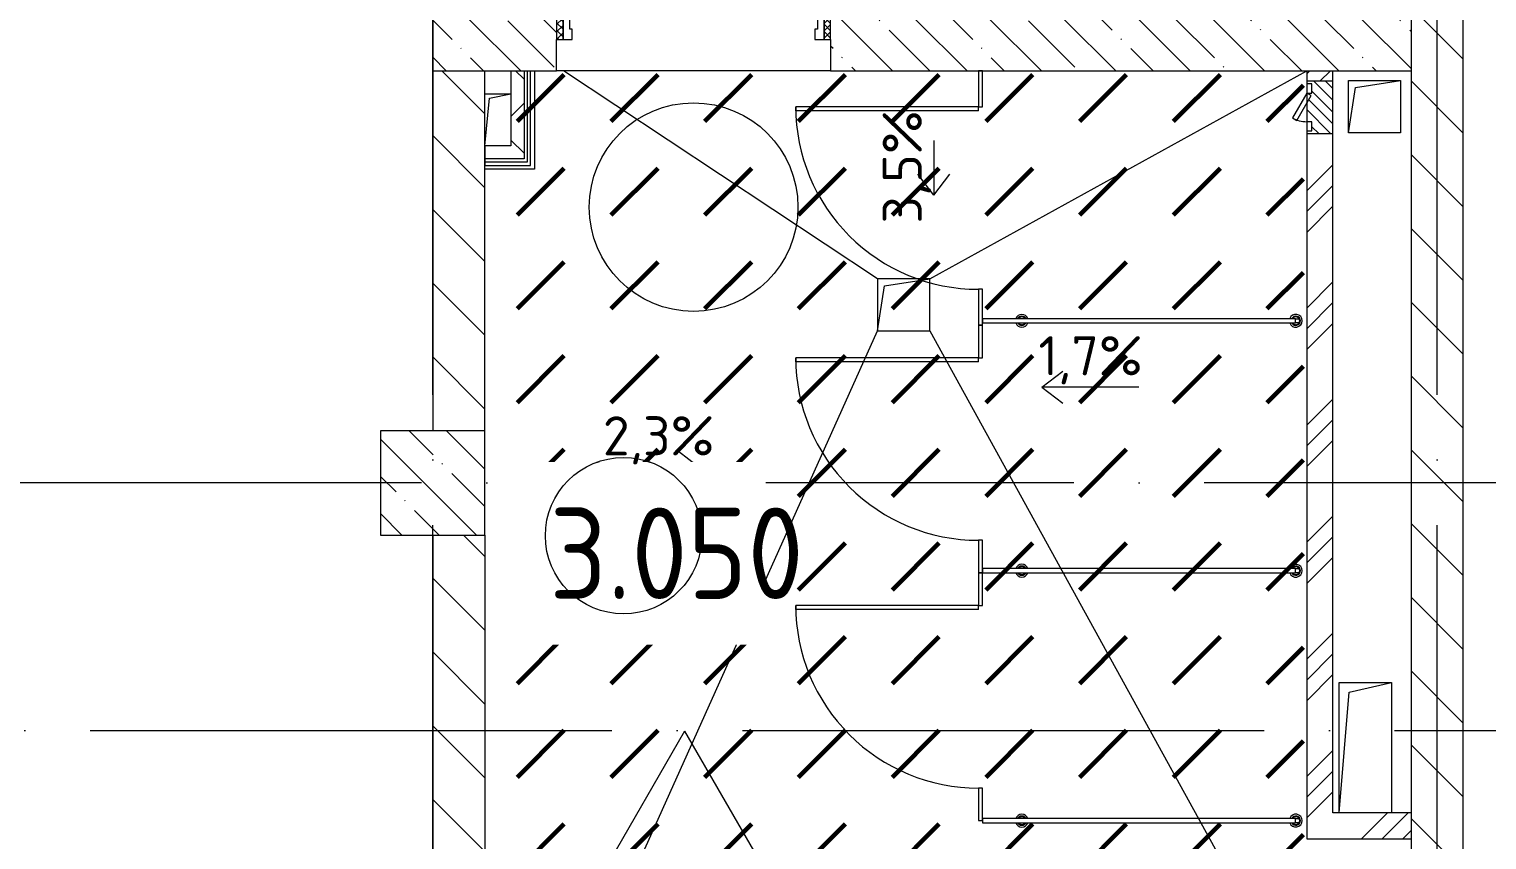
# Model space of a CAD drawing. Header units: millimetres. Extents: x -68946 to 288321, y -402657 to 324925.
# Drawn here: x 163006 to 168593, y -219000 to -215891 of the extents above; entities that cross this region are included whole.
import ezdxf

# ---------------------------------------------------------------- set-up
doc = ezdxf.new("R2010")
doc.units = ezdxf.units.MM
doc.linetypes.add('ADSK_Линия сетки', pattern=[2500, 2000, -250, 0, -250])
for name, color, linetype, lineweight in [('4.3.1) Обесп. пов.-ти ЧНП-8', 152, 'Continuous', 60), ('A-AREA-____-IDEN', 250, 'Continuous', 9), ('A-DETL-____-OTLN', 250, 'Continuous', 5), ('A-DETL-GENF-OTLN', 250, 'Continuous', 5), ('A-DOOR-____-IDEN', 31, 'Continuous', 9), ('A-DOOR-____-MCUT', 250, 'Continuous', 5), ('A-DOOR-____-OTLN', 250, 'Continuous', 5), ('A-DOOR-FRAM-MCUT', 31, 'Continuous', 5), ('A-DOOR-FRAM-OTLN', 31, 'Continuous', 5), ('A-FLOR-____-IDEN', 11, 'Continuous', 9), ('A-FLOR-____-OTLN', 192, 'Continuous', 9), ('A-GENM-____-MCUT', 250, 'Continuous', 25), ('A-GENM-____-OTLN', 250, 'Continuous', 9), ('A-GLAZ-____-OTLN', 250, 'Continuous', 5), ('A-WALL-____-MCUT', 250, 'Continuous', 13), ('A-WALL-____-PATT', 250, 'Continuous', 13), ('A-WALL-FNSH-MCUT', 250, 'Continuous', 13), ('G-____-____-DIMS', 250, 'Continuous', 9), ('I-WALL-____-OTLN', 250, 'Continuous', 9), ('S-COLS-____-MCUT', 250, 'Continuous', 25), ('S-COLS-____-OTLN', 250, 'Continuous', 9), ('S-GRID-____-OTLN', 250, 'Continuous', 9)]:
    doc.layers.add(name, color=color, linetype=linetype, lineweight=lineweight)
doc.styles.add('ISOCPEUR_1', font='isocpeur.ttf', dxfattribs={"width": 0.9, "height": 250})
doc.styles.add('ISOCPEUR_3', font='isocpeur.ttf', dxfattribs={"height": 250})
pattern_1 = [(45, (28052.9, -258555.93), (-224.5064, 224.5064), []), (45, (28132.28, -258555.93), (0, 449.0128), []), (45, (27973.53, -258555.93), (0, 449.0128), [])]
pattern_2 = [(135, (28052.9, -258555.93), (-141.42136, -141.42136), [])]

# ---------------------------------------------------------------- blocks, each defined once
blk = doc.blocks.new('131_Сантехническая перегородка - СП-1 3 1200-43197776-АР1_Маркировочный план 3 этажа секция 2_3')
at = {"layer": 'A-GENM-____-MCUT', "lineweight": 5}
for p, q in [((1200, 8), (0, 8)), ((0, 8), (0, -8)), ((1200, -8), (1200, 8)), ((0, -8), (1200, -8))]:
    blk.add_line(p, q, dxfattribs=at)
at = {"layer": 'A-GENM-____-OTLN', "lineweight": 5}
for p, q in [((1206, 8), (1207.7, 8)), ((1209.5, 8), (1213.3, 8)), ((1213.3, -8), (1209.5, -8))]:
    blk.add_line(p, q, dxfattribs=at)
at = {"layer": 'A-GENM-____-OTLN', "lineweight": 5, "flags": 128}
for points in [[(163.3, 8), (162.9, 8.5), (162.6, 9), (162.2, 9.5), (161.8, 9.9), (161.4, 10.4), (161, 10.8), (160.5, 11.2), (160.1, 11.6), (159.6, 12), (159.1, 12.3), (158.6, 12.7), (158.1, 13), (157.6, 13.3), (157.1, 13.6), (156.5, 13.8), (156, 14), (155.4, 14.3), (154.8, 14.4), (154.2, 14.6), (153.6, 14.7), (153.1, 14.9), (152.5, 14.9), (151.9, 15), (151.3, 15.1), (150.7, 15.1), (150.1, 15.1), (149.4, 15), (148.8, 15), (148.2, 14.9), (147.7, 14.8), (147.1, 14.7), (146.5, 14.5), (145.9, 14.4), (145.3, 14.2), (144.8, 13.9), (144.2, 13.7), (143.7, 13.4), (143.1, 13.2), (142.6, 12.9), (142.1, 12.5), (141.6, 12.2), (141.1, 11.8), (140.7, 11.4), (140.2, 11), (139.8, 10.6), (139.4, 10.2), (139, 9.7), (138.6, 9.3), (138.2, 8.8), (137.9, 8.3), (137.7, 8)], [(1213.3, 8), (1212.9, 8.5), (1212.6, 9), (1212.2, 9.5), (1211.8, 9.9), (1211.4, 10.4), (1211, 10.8), (1210.5, 11.2), (1210.1, 11.6), (1209.6, 12), (1209.1, 12.3), (1208.6, 12.7), (1208.1, 13), (1207.6, 13.3), (1207.1, 13.6), (1206.5, 13.8), (1206, 14), (1205.4, 14.3), (1204.8, 14.4), (1204.2, 14.6), (1203.6, 14.7), (1203.1, 14.9), (1202.5, 14.9), (1201.9, 15), (1201.3, 15.1), (1200.7, 15.1), (1200.1, 15.1), (1199.4, 15), (1198.8, 15), (1198.2, 14.9), (1197.7, 14.8), (1197.1, 14.7), (1196.5, 14.5), (1195.9, 14.4), (1195.3, 14.2), (1194.8, 13.9), (1194.2, 13.7), (1193.7, 13.4), (1193.1, 13.2), (1192.6, 12.9), (1192.1, 12.5), (1191.6, 12.2), (1191.1, 11.8), (1190.7, 11.4), (1190.2, 11), (1189.8, 10.6), (1189.4, 10.2), (1189, 9.7), (1188.6, 9.3), (1188.2, 8.8), (1187.9, 8.3), (1187.7, 8)], [(137.7, -8), (138, -8.5), (138.4, -9), (138.8, -9.5), (139.1, -9.9), (139.6, -10.4), (140, -10.8), (140.4, -11.2), (140.9, -11.6), (141.3, -12), (141.8, -12.3), (142.3, -12.7), (142.8, -13), (143.4, -13.3), (143.9, -13.6), (144.5, -13.8), (145, -14), (145.6, -14.3), (146.2, -14.4), (146.7, -14.6), (147.3, -14.7), (147.9, -14.9), (148.5, -14.9), (149.1, -15), (149.7, -15.1), (150.3, -15.1), (150.9, -15.1), (151.5, -15), (152.1, -15), (152.7, -14.9), (153.3, -14.8), (153.9, -14.7), (154.5, -14.5), (155.1, -14.4), (155.6, -14.2), (156.2, -13.9), (156.7, -13.7), (157.3, -13.4), (157.8, -13.2), (158.3, -12.9), (158.9, -12.5), (159.3, -12.2), (159.8, -11.8), (160.3, -11.4), (160.7, -11), (161.2, -10.6), (161.6, -10.2), (162, -9.7), (162.4, -9.3), (162.7, -8.8), (163.1, -8.3), (163.3, -8)], [(1187.7, -8), (1188, -8.5), (1188.4, -9), (1188.8, -9.5), (1189.1, -9.9), (1189.6, -10.4), (1190, -10.8), (1190.4, -11.2), (1190.9, -11.6), (1191.3, -12), (1191.8, -12.3), (1192.3, -12.7), (1192.8, -13), (1193.4, -13.3), (1193.9, -13.6), (1194.5, -13.8), (1195, -14), (1195.6, -14.3), (1196.2, -14.4), (1196.7, -14.6), (1197.3, -14.7), (1197.9, -14.9), (1198.5, -14.9), (1199.1, -15), (1199.7, -15.1), (1200.3, -15.1), (1200.9, -15.1), (1201.5, -15), (1202.1, -15), (1202.7, -14.9), (1203.3, -14.8), (1203.9, -14.7), (1204.5, -14.5), (1205.1, -14.4), (1205.6, -14.2), (1206.2, -13.9), (1206.7, -13.7), (1207.3, -13.4), (1207.8, -13.2), (1208.3, -12.9), (1208.9, -12.5), (1209.3, -12.2), (1209.8, -11.8), (1210.3, -11.4), (1210.7, -11), (1211.2, -10.6), (1211.6, -10.2), (1212, -9.7), (1212.4, -9.3), (1212.7, -8.8), (1213.1, -8.3), (1213.3, -8)]]:
    blk.add_lwpolyline(points, dxfattribs=at)
at = {"layer": 'A-GENM-____-OTLN', "lineweight": 5}
for centre, radius, start, end in [((150.5, 0), 24.6, 19.9113, 160.0887), ((150.5, 0), 17.6, 28.9731, 151.0269), ((150.5, 0), 15.1, 78.8699, 146.2189), ((150.5, 0), 15.1, 33.7811, 53.124), ((1200.5, 0), 24.6, 360, 160.0887), ((1200.5, 0), 17.6, 360, 151.0269), ((1200.5, 0), 15.1, 78.8699, 146.2189), ((1200.5, 0), 15.1, 33.0308, 53.124), ((1200.5, 0), 15.1, 0, 32.0608), ((1200.5, 0), 15.1, 327.9392, 0), ((1200.5, 0), 15.1, 360, 6.8842), ((150.5, 0), 24.6, 199.9113, 340.0887), ((150.5, 0), 17.6, 208.9731, 331.0269), ((150.5, 0), 15.1, 213.7811, 233.124), ((150.5, 0), 15.1, 258.8699, 326.2189), ((1200.5, 0), 24.6, 199.9113, 360), ((1200.5, 0), 17.6, 208.9731, 360), ((1200.5, 0), 15.1, 213.7811, 233.124), ((1200.5, 0), 15.1, 258.8699, 327.3196)]:
    blk.add_arc(centre, radius, start, end, dxfattribs=at)
for points, knots in [([(1200, 8), (1200.2, 8), (1200.7, 8), (1201.3, 8), (1201.9, 8), (1202.3, 8), (1202.8, 8), (1203.4, 8), (1204.1, 8), (1204.9, 8), (1205.4, 8), (1205.7, 8), (1206, 8), (1206.2, 8), (1206.5, 8), (1207, 8), (1207.8, 8), (1208.5, 8), (1209, 8), (1209.3, 8), (1209.5, 8), (1209.8, 8), (1210.4, 8), (1211, 8), (1211.5, 8), (1211.9, 8), (1212.2, 8), (1212.4, 8), (1212.7, 8), (1213.1, 8), (1213.2, 8), (1213.3, 8)], [-0.5207977, -0.5207977, -0.5207977, -0.5207977, -0.5, -0.4722222, -0.4583333, -0.4444444, -0.4305556, -0.4166667, -0.3888889, -0.3611111, -0.3472222, -0.3402778, -0.3333333, -0.3263889, -0.3194444, -0.3055556, -0.2777778, -0.25, -0.2361111, -0.2291667, -0.2222222, -0.2083333, -0.1944444, -0.1666667, -0.1388889, -0.125, -0.1111111, -0.0972222, -0.0833333, -0.0555556, 0, 0, 0, 0]), ([(1213.3, -8), (1213.2, -8), (1213.1, -8), (1212.7, -8), (1212.4, -8), (1212.1, -8), (1211.7, -8), (1211, -8), (1210.4, -8), (1209.9, -8), (1209.5, -8), (1209, -8), (1208.5, -8), (1207.7, -8), (1206.9, -8), (1206.4, -8), (1206, -8), (1205.8, -8), (1205.6, -8), (1205.3, -8), (1204.7, -8), (1203.9, -8), (1203.1, -8), (1202.5, -8), (1202, -8), (1201.6, -8), (1201, -8), (1200.5, -8), (1200.1, -8), (1200, -8)], [-1, -1, -1, -1, -0.9444444, -0.9166667, -0.9027778, -0.8888889, -0.8611111, -0.8333333, -0.8055556, -0.7916667, -0.7777778, -0.7638889, -0.75, -0.7222222, -0.6944444, -0.6805556, -0.6736111, -0.6666667, -0.6597222, -0.6527778, -0.6388889, -0.6111111, -0.5833333, -0.5694444, -0.5555556, -0.5416667, -0.5277778, -0.5, -0.4890947, -0.4890947, -0.4890947, -0.4890947])]:
    blk.add_open_spline(points, degree=3, knots=knots, dxfattribs=at)
blk = doc.blocks.new('131_Сантехническая перегородка - СП-1 3 1200-V18-АР1_Маркировочный план 3 этажа секция 2_3')
at = {"layer": 'A-GENM-____-MCUT', "lineweight": 5}
for p, q in [((1200, 8), (0, 8)), ((0, 8), (0, -8)), ((1200, -8), (1200, 8)), ((0, -8), (1200, -8))]:
    blk.add_line(p, q, dxfattribs=at)
at = {"layer": 'A-GENM-____-OTLN', "lineweight": 5}
for p, q in [((1206, 8), (1207.7, 8)), ((1209.5, 8), (1213.3, 8)), ((1213.3, -8), (1209.5, -8))]:
    blk.add_line(p, q, dxfattribs=at)
at = {"layer": 'A-GENM-____-OTLN', "lineweight": 5, "flags": 128}
for points in [[(163.3, 8), (162.9, 8.5), (162.6, 9), (162.2, 9.5), (161.8, 9.9), (161.4, 10.4), (161, 10.8), (160.5, 11.2), (160.1, 11.6), (159.6, 12), (159.1, 12.3), (158.6, 12.7), (158.1, 13), (157.6, 13.3), (157.1, 13.6), (156.5, 13.8), (156, 14), (155.4, 14.3), (154.8, 14.4), (154.2, 14.6), (153.6, 14.7), (153.1, 14.9), (152.5, 14.9), (151.9, 15), (151.3, 15.1), (150.7, 15.1), (150.1, 15.1), (149.4, 15), (148.8, 15), (148.2, 14.9), (147.7, 14.8), (147.1, 14.7), (146.5, 14.5), (145.9, 14.4), (145.3, 14.2), (144.8, 13.9), (144.2, 13.7), (143.7, 13.4), (143.1, 13.2), (142.6, 12.9), (142.1, 12.5), (141.6, 12.2), (141.1, 11.8), (140.7, 11.4), (140.2, 11), (139.8, 10.6), (139.4, 10.2), (139, 9.7), (138.6, 9.3), (138.2, 8.8), (137.9, 8.3), (137.7, 8)], [(1213.3, 8), (1212.9, 8.5), (1212.6, 9), (1212.2, 9.5), (1211.8, 9.9), (1211.4, 10.4), (1211, 10.8), (1210.5, 11.2), (1210.1, 11.6), (1209.6, 12), (1209.1, 12.3), (1208.6, 12.7), (1208.1, 13), (1207.6, 13.3), (1207.1, 13.6), (1206.5, 13.8), (1206, 14), (1205.4, 14.3), (1204.8, 14.4), (1204.2, 14.6), (1203.6, 14.7), (1203.1, 14.9), (1202.5, 14.9), (1201.9, 15), (1201.3, 15.1), (1200.7, 15.1), (1200.1, 15.1), (1199.4, 15), (1198.8, 15), (1198.2, 14.9), (1197.7, 14.8), (1197.1, 14.7), (1196.5, 14.5), (1195.9, 14.4), (1195.3, 14.2), (1194.8, 13.9), (1194.2, 13.7), (1193.7, 13.4), (1193.1, 13.2), (1192.6, 12.9), (1192.1, 12.5), (1191.6, 12.2), (1191.1, 11.8), (1190.7, 11.4), (1190.2, 11), (1189.8, 10.6), (1189.4, 10.2), (1189, 9.7), (1188.6, 9.3), (1188.2, 8.8), (1187.9, 8.3), (1187.7, 8)], [(137.7, -8), (138, -8.5), (138.4, -9), (138.8, -9.5), (139.1, -9.9), (139.6, -10.4), (140, -10.8), (140.4, -11.2), (140.9, -11.6), (141.3, -12), (141.8, -12.3), (142.3, -12.7), (142.8, -13), (143.4, -13.3), (143.9, -13.6), (144.5, -13.8), (145, -14), (145.6, -14.3), (146.2, -14.4), (146.7, -14.6), (147.3, -14.7), (147.9, -14.9), (148.5, -14.9), (149.1, -15), (149.7, -15.1), (150.3, -15.1), (150.9, -15.1), (151.5, -15), (152.1, -15), (152.7, -14.9), (153.3, -14.8), (153.9, -14.7), (154.5, -14.5), (155.1, -14.4), (155.6, -14.2), (156.2, -13.9), (156.7, -13.7), (157.3, -13.4), (157.8, -13.2), (158.3, -12.9), (158.9, -12.5), (159.3, -12.2), (159.8, -11.8), (160.3, -11.4), (160.7, -11), (161.2, -10.6), (161.6, -10.2), (162, -9.7), (162.4, -9.3), (162.7, -8.8), (163.1, -8.3), (163.3, -8)], [(1187.7, -8), (1188, -8.5), (1188.4, -9), (1188.8, -9.5), (1189.1, -9.9), (1189.6, -10.4), (1190, -10.8), (1190.4, -11.2), (1190.9, -11.6), (1191.3, -12), (1191.8, -12.3), (1192.3, -12.7), (1192.8, -13), (1193.4, -13.3), (1193.9, -13.6), (1194.5, -13.8), (1195, -14), (1195.6, -14.3), (1196.2, -14.4), (1196.7, -14.6), (1197.3, -14.7), (1197.9, -14.9), (1198.5, -14.9), (1199.1, -15), (1199.7, -15.1), (1200.3, -15.1), (1200.9, -15.1), (1201.5, -15), (1202.1, -15), (1202.7, -14.9), (1203.3, -14.8), (1203.9, -14.7), (1204.5, -14.5), (1205.1, -14.4), (1205.6, -14.2), (1206.2, -13.9), (1206.7, -13.7), (1207.3, -13.4), (1207.8, -13.2), (1208.3, -12.9), (1208.9, -12.5), (1209.3, -12.2), (1209.8, -11.8), (1210.3, -11.4), (1210.7, -11), (1211.2, -10.6), (1211.6, -10.2), (1212, -9.7), (1212.4, -9.3), (1212.7, -8.8), (1213.1, -8.3), (1213.3, -8)]]:
    blk.add_lwpolyline(points, dxfattribs=at)
at = {"layer": 'A-GENM-____-OTLN', "lineweight": 5}
for centre, radius, start, end in [((150.5, 0), 24.6, 19.9113, 160.0887), ((150.5, 0), 17.6, 28.9731, 151.0269), ((150.5, 0), 15.1, 78.8699, 146.2189), ((150.5, 0), 15.1, 33.7811, 53.124), ((1200.5, 0), 24.6, 360, 160.0887), ((1200.5, 0), 17.6, 360, 151.0269), ((1200.5, 0), 15.1, 78.8699, 146.2189), ((1200.5, 0), 15.1, 33.0308, 53.124), ((1200.5, 0), 15.1, 0, 32.0608), ((1200.5, 0), 15.1, 327.9392, 0), ((1200.5, 0), 15.1, 360, 6.8842), ((150.5, 0), 24.6, 199.9113, 340.0887), ((150.5, 0), 17.6, 208.9731, 331.0269), ((150.5, 0), 15.1, 213.7811, 233.124), ((150.5, 0), 15.1, 258.8699, 326.2189), ((1200.5, 0), 24.6, 199.9113, 360), ((1200.5, 0), 17.6, 208.9731, 360), ((1200.5, 0), 15.1, 213.7811, 233.124), ((1200.5, 0), 15.1, 258.8699, 327.3196)]:
    blk.add_arc(centre, radius, start, end, dxfattribs=at)
for points, knots in [([(1200, 8), (1200.2, 8), (1200.7, 8), (1201.3, 8), (1201.9, 8), (1202.3, 8), (1202.8, 8), (1203.4, 8), (1204.1, 8), (1204.9, 8), (1205.4, 8), (1205.7, 8), (1206, 8), (1206.2, 8), (1206.5, 8), (1207, 8), (1207.8, 8), (1208.5, 8), (1209, 8), (1209.3, 8), (1209.5, 8), (1209.8, 8), (1210.4, 8), (1211, 8), (1211.5, 8), (1211.9, 8), (1212.2, 8), (1212.4, 8), (1212.7, 8), (1213.1, 8), (1213.2, 8), (1213.3, 8)], [-0.5207977, -0.5207977, -0.5207977, -0.5207977, -0.5, -0.4722222, -0.4583333, -0.4444444, -0.4305556, -0.4166667, -0.3888889, -0.3611111, -0.3472222, -0.3402778, -0.3333333, -0.3263889, -0.3194444, -0.3055556, -0.2777778, -0.25, -0.2361111, -0.2291667, -0.2222222, -0.2083333, -0.1944444, -0.1666667, -0.1388889, -0.125, -0.1111111, -0.0972222, -0.0833333, -0.0555556, 0, 0, 0, 0]), ([(1213.3, -8), (1213.2, -8), (1213.1, -8), (1212.7, -8), (1212.4, -8), (1212.1, -8), (1211.7, -8), (1211, -8), (1210.4, -8), (1209.9, -8), (1209.5, -8), (1209, -8), (1208.5, -8), (1207.7, -8), (1206.9, -8), (1206.4, -8), (1206, -8), (1205.8, -8), (1205.6, -8), (1205.3, -8), (1204.7, -8), (1203.9, -8), (1203.1, -8), (1202.5, -8), (1202, -8), (1201.6, -8), (1201, -8), (1200.5, -8), (1200.1, -8), (1200, -8)], [-1, -1, -1, -1, -0.9444444, -0.9166667, -0.9027778, -0.8888889, -0.8611111, -0.8333333, -0.8055556, -0.7916667, -0.7777778, -0.7638889, -0.75, -0.7222222, -0.6944444, -0.6805556, -0.6736111, -0.6666667, -0.6597222, -0.6527778, -0.6388889, -0.6111111, -0.5833333, -0.5694444, -0.5555556, -0.5416667, -0.5277778, -0.5, -0.4890947, -0.4890947, -0.4890947, -0.4890947])]:
    blk.add_open_spline(points, degree=3, knots=knots, dxfattribs=at)
blk = doc.blocks.new('131_Сантехническая перегородка_Дверь - СД-1-28460040-АР1_Маркировочный план 3 этажа секция 2_3')
at = {"layer": 'A-DOOR-____-OTLN'}
for p, q in [((153.5, -8), (137.5, -8)), ((137.5, -8), (137.5, -708)), ((153.5, -8), (153.5, -708)), ((153.5, -708), (137.5, -708))]:
    blk.add_line(p, q, dxfattribs=at)
blk.add_arc((137.5, -8), 700, 270, 0, dxfattribs=at)
at = {"layer": 'A-GENM-____-MCUT', "lineweight": 5}
for p, q in [((137.5, 8), (0, 8)), ((0, 8), (0, -8)), ((137.5, -8), (137.5, 8)), ((975, 8), (837.5, 8)), ((837.5, 8), (837.5, -8)), ((975, -8), (975, 8)), ((0, -8), (137.5, -8)), ((837.5, -8), (975, -8))]:
    blk.add_line(p, q, dxfattribs=at)
blk = doc.blocks.new('131_Сантехническая перегородка_Дверь - СД-1-27423662-АР1_Маркировочный план 3 этажа секция 2_3')
at = {"layer": 'A-DOOR-____-OTLN'}
for p, q in [((141, -8), (125, -8)), ((125, -8), (125, -708)), ((141, -8), (141, -708)), ((141, -708), (125, -708))]:
    blk.add_line(p, q, dxfattribs=at)
blk.add_arc((125, -8), 700, 270, 0, dxfattribs=at)
at = {"layer": 'A-GENM-____-MCUT', "lineweight": 5}
for p, q in [((125, 8), (0, 8)), ((0, 8), (0, -8)), ((125, -8), (125, 8)), ((950, 8), (825, 8)), ((825, 8), (825, -8)), ((950, -8), (950, 8)), ((0, -8), (125, -8)), ((825, -8), (950, -8))]:
    blk.add_line(p, q, dxfattribs=at)
blk = doc.blocks.new('Дверь_СКБ_1Ст - Д-19п_1050x2100h_С_У персонала_ ПУИ-39094330-АР1_Маркировочный план 3 этажа секция 2_3')
at = {"layer": 'A-DOOR-____-OTLN'}
h = blk.add_hatch(dxfattribs=at)
h.set_pattern_fill('FP_36', color=256, style=0, pattern_type=2)
h.set_pattern_definition([(135, (1776.41, 164.685), (-14.14214, -14.14214), []), (225, (1776.41, 164.685), (14.14214, -14.14214), [])])
h.paths.add_polyline_path([(512.5, 20), (537.5, 20), (537.5, 100), (512.5, 100)])
at = {"layer": 'A-DOOR-FRAM-OTLN'}
h = blk.add_hatch(dxfattribs=at)
h.set_pattern_fill('FP_37', color=256, style=0, pattern_type=2)
h.set_pattern_definition([(45, (-346.384, 164.685), (-14.1421, 14.1421), []), (135, (-346.384, 164.685), (-14.1421, -14.1421), [])])
h.paths.add_polyline_path([(-512.5, 20), (-487.5, 20), (-487.5, 100), (-512.5, 100)])
at = {"layer": 'A-DOOR-____-MCUT'}
for p, q in [((-462.5, 1050), (-462.5, 100)), ((-422.5, 1050), (-462.5, 1050)), ((-422.5, 100), (-422.5, 1050)), ((-462.5, 100), (-422.5, 100))]:
    blk.add_line(p, q, dxfattribs=at)
at = {"layer": 'A-DOOR-____-OTLN'}
blk.add_arc((-462.5, 100), 950, 360, 90, dxfattribs=at)
at = {"layer": 'A-DOOR-FRAM-MCUT'}
for p, q in [((-487.5, 100), (-512.5, 100)), ((-512.5, 100), (-512.5, 20)), ((-462.5, 100), (-487.5, 100)), ((-487.5, 100), (-487.5, 20)), ((-487.5, 20), (-487.5, 100)), ((-462.5, 60), (-462.5, 100)), ((-452.5, 60), (-462.5, 60)), ((-452.5, 20), (-452.5, 60)), ((487.5, 60), (477.5, 60)), ((477.5, 60), (477.5, 20)), ((487.5, 100), (487.5, 60)), ((512.5, 100), (487.5, 100)), ((512.5, 20), (512.5, 100)), ((537.5, 100), (512.5, 100)), ((512.5, 100), (512.5, 20)), ((537.5, 20), (537.5, 100)), ((-512.5, 20), (-487.5, 20)), ((-487.5, 20), (-452.5, 20)), ((477.5, 20), (512.5, 20)), ((512.5, 20), (537.5, 20))]:
    blk.add_line(p, q, dxfattribs=at)
blk = doc.blocks.new('BSC_Колонна _Прямоугольная - 400x400-V128-АР1_Маркировочный план 3 этажа секция 2_3')
at = {"layer": 'S-COLS-____-OTLN', "lineweight": 5}
h = blk.add_hatch(dxfattribs=at)
h.set_pattern_fill('FP_104', color=256, style=0, pattern_type=2)
h.set_pattern_definition([(135, (-136499.98, -40925), (-142.56192, -142.56192), []), (135, (-136357.42, -40925), (-142.56192, -142.56192), [252.016, -50.403, 3.353, -47.05])])
h.paths.add_polyline_path([(-200, -200), (200, -200), (200, 200), (-200, 200)])
at = {"layer": 'S-COLS-____-MCUT', "lineweight": 5}
for p, q in [((200, 200), (-200, 200)), ((-200, 200), (-200, -200)), ((200, -200), (200, 200)), ((-200, -200), (200, -200))]:
    blk.add_line(p, q, dxfattribs=at)
blk = doc.blocks.new('_Wn_-As_OpeningMEP_floor__Rectangular - _Wn_-As_OpeningMEP_floor__Rectangular-V180-АР1_Маркировочный план 3 этажа секция 2_3')
at = {"layer": 'A-DETL-GENF-OTLN', "lineweight": 5}
for p, q in [((-50, -49.8), (-32.3, 132.3)), ((-32.3, 132.3), (50, 150))]:
    blk.add_line(p, q, dxfattribs=at)
blk = doc.blocks.new('_Wn_-As_OpeningMEP_floor__Rectangular - _Wn_-As_OpeningMEP_floor__Rectangular-32466825-АР1_Маркировочный план 3 этажа секция 2_3')
at = {"layer": 'A-DETL-GENF-OTLN', "lineweight": 5}
for p, q in [((-100, -50), (-73.2, 123.2)), ((-73.2, 123.2), (100, 150))]:
    blk.add_line(p, q, dxfattribs=at)
blk = doc.blocks.new('_Wn_-As_OpeningMEP_floor__Rectangular - _Wn_-As_OpeningMEP_floor__Rectangular-32466846-АР1_Маркировочный план 3 этажа секция 2_3')
at = {"layer": 'A-DETL-GENF-OTLN', "lineweight": 5}
for p, q in [((-62.2, 262.2), (100, 300)), ((-100, -200), (-62.2, 262.2))]:
    blk.add_line(p, q, dxfattribs=at)
blk = doc.blocks.new('АР_Люк - ЛРС_ВК_200х200_внутренний_RAL 9006-42736552-АР1_Маркировочный план 3 этажа секция 2_3')
at = {"layer": 'A-DOOR-____-OTLN'}
h = blk.add_hatch(dxfattribs=at)
h.set_pattern_fill('FP_144', color=256, style=0, pattern_type=2)
h.set_pattern_definition([(45, (125, 0), (-22.627, 22.627), [])])
h.paths.add_polyline_path([(25, 50), (25, -50), (225, -50), (225, 50), (215, 50), (215, 30), (180, 30), (180, 50), (170, 32.7), (140, 50), (70, 50), (70, 30), (35, 30), (35, 50), (27.5, 50)])
at = {"layer": 'A-DETL-GENF-OTLN', "lineweight": 5}
for p, q in [((225, 50), (25, 50)), ((25, 50), (25, -50)), ((225, -50), (225, 50)), ((25, -50), (225, -50))]:
    blk.add_line(p, q, dxfattribs=at)
at = {"layer": 'A-DOOR-____-MCUT', "lineweight": 5}
for p, q in [((84.7, 105), (74.7, 87.7)), ((74.7, 87.7), (170, 32.7)), ((180, 50), (84.7, 105)), ((70, 50), (35, 50)), ((35, 50), (35, 30)), ((35, 30), (70, 30)), ((70, 30), (70, 50)), ((170, 32.7), (180, 50)), ((215, 50), (180, 50)), ((180, 50), (180, 30)), ((180, 30), (215, 30)), ((215, 30), (215, 50))]:
    blk.add_line(p, q, dxfattribs=at)
blk.add_arc((180, 50), 110, 150, 180, dxfattribs=at)
at = {"layer": 'A-DOOR-____-OTLN'}
blk.add_line((180, 50), (84.7, 105), dxfattribs=at)
blk = doc.blocks.new('AAR_СКБ_Марка_Помещения_мал - Номер-28977439-АР1_Маркировочный план 3 этажа секция 2_3')
at = {"layer": 'A-AREA-____-IDEN'}
blk.add_circle((-0.028, 0), 3, dxfattribs=at)
blk = doc.blocks.new('AAR_СКБ_Марка_Перекрытия - Марка пола-17325028-АР1_Маркировочный план 3 этажа секция 2_3')
at = {"layer": 'A-FLOR-____-IDEN'}
for p, q in [((0, 6.932), (-4.002, 0)), ((0, 6.932), (4.002, 0)), ((-4.002, 0), (4.002, 0))]:
    blk.add_line(p, q, dxfattribs=at)
blk = doc.blocks.new('ADSK_Марка_Дверь - Типоразмер_ADSK_Марка-30565456-АР1_Маркировочный план 3 этажа секция 2_3')
at = {"layer": 'A-DOOR-____-IDEN'}
blk.add_circle((0, 0), 4, dxfattribs=at)

msp = doc.modelspace()

# ---------------------------------------------------------------- hatches: boundary and pattern name
at = {"layer": '4.3.1) Обесп. пов.-ти ЧНП-8'}
h = msp.add_hatch(dxfattribs=at)
h.set_pattern_fill('DASH', color=256, scale=80, angle=45)
h.paths.add_polyline_path([(164790.4057, -216050.928), (167890.1944, -216050.928), (167890.1944, -220385.9804), (164790.4057, -220385.9804)])
at = {"layer": 'A-WALL-____-PATT', "lineweight": 15}
h = msp.add_hatch(dxfattribs=at)
h.set_pattern_fill('FP_1', color=256, style=0, pattern_type=2)
h.set_pattern_definition(pattern_2)
h.paths.add_polyline_path([(168502.9057, -221000.7777), (168502.9057, -220195.9296), (168302.9057, -220195.9296), (168302.9057, -221000.7777), (168445.192, -221000.7777)])
h.paths.add_polyline_path([(168302.9057, -219095.9296), (168502.9057, -219095.9296), (168502.9057, -214120.9602), (168302.9057, -214120.9602), (168302.9057, -219065.9296)])
h.paths.add_polyline_path([(168302.9057, -213450.9602), (168502.9057, -213450.9602), (168502.9057, -213230.9602), (168302.9057, -213230.9602), (168302.9057, -213430.9602)])
h = msp.add_hatch(dxfattribs=at)
h.set_pattern_fill('FP_19', color=256, style=0, pattern_type=2)
h.set_pattern_definition([(135, (28052.9, -258555.93), (-142.5612, -142.5612), []), (135, (28195.47, -258555.93), (-142.5612, -142.5612), [252.016, -50.403, 3.353, -47.05])])
h.paths.add_polyline_path([(168262.8838, -216050.928), (168302.9057, -216050.928), (168302.9057, -215850.928), (166077.9057, -215850.9292), (166077.9057, -216050.928), (168227.8838, -216050.928)])
h.paths.add_polyline_path([(165027.9057, -216050.928), (165027.9057, -215850.928), (164552.9057, -215850.928), (164552.9057, -216050.928), (164997.9057, -216050.928)])
h = msp.add_hatch(dxfattribs=at)
h.set_pattern_fill('FP_1', color=256, style=0, pattern_type=2)
h.set_pattern_definition(pattern_2)
h.paths.add_polyline_path([(164752.8838, -220800.7777), (164752.9057, -220800.7777), (164752.8838, -217830.9286), (164552.9057, -217830.9286), (164552.9057, -220800.7777), (164752.5368, -220800.7777)])
h.paths.add_polyline_path([(164752.9057, -217430.9286), (164752.8838, -216050.928), (164552.9057, -216050.928), (164552.9057, -217430.9286), (164752.8838, -217430.9286)])
h = msp.add_hatch(dxfattribs=at)
h.set_pattern_fill('FP_52', color=256, style=0, pattern_type=2)
h.set_pattern_definition([(45, (28052.9, -258555.93), (-141.42136, 141.42136), []), (135, (28052.9, -258555.93), (-141.42136, -141.42136), [])])
h.paths.add_polyline_path([(164858.0451, -216388.4286), (164902.8838, -216388.4286), (164902.8838, -216050.928), (164852.8838, -216050.928), (164852.8838, -216388.4286)])
h = msp.add_hatch(dxfattribs=at)
h.set_pattern_fill('FP_11', color=256, style=0, pattern_type=2)
h.set_pattern_definition(pattern_1)
h.paths.add_polyline_path([(167902.9057, -218895.9296), (168002.9057, -218895.9296), (168002.9057, -216290.928), (167902.9057, -216290.928), (167902.9057, -218765.4792)])
h.paths.add_polyline_path([(168002.9057, -216090.928), (168002.9057, -216050.928), (167902.9057, -216050.928), (167902.9057, -216090.928)])
h = msp.add_hatch(dxfattribs=at)
h.set_pattern_fill('FP_11', color=256, style=0, pattern_type=2)
h.set_pattern_definition(pattern_1)
h.paths.add_polyline_path([(167902.9057, -218995.9296), (168302.9057, -218995.9296), (168302.9057, -218895.9296), (167902.9057, -218895.9296), (167902.9057, -218971.4793)])

# ---------------------------------------------------------------- linework, layer by layer
at = {"layer": 'A-DETL-____-OTLN', "lineweight": 9}
for p, q in [((166457.8838, -216848.4286), (167902.9057, -216050.928)), ((166457.8838, -217048.4286), (168302.9057, -220395.9292))]:
    msp.add_line(p, q, dxfattribs=at)
at = {"layer": 'A-FLOR-____-OTLN', "lineweight": 5}
for p, q in [((164942.8838, -216050.928), (164942.8838, -216428.4286)), ((168062.8838, -216288.4286), (168062.8838, -216088.4286)), ((168062.8838, -216088.4286), (168262.8838, -216088.4286)), ((168262.8838, -216088.4286), (168262.8838, -216288.4286)), ((164752.9057, -216138.4286), (164852.8838, -216138.4286)), ((168262.8838, -216288.4286), (168062.8838, -216288.4286)), ((164942.8838, -216428.4286), (164752.9057, -216428.4286)), ((166257.8838, -216848.4286), (166257.8838, -217048.4286)), ((166457.8838, -216848.4286), (166257.8838, -216848.4286)), ((166457.8838, -217048.4286), (166457.8838, -216848.4286)), ((166257.8838, -217048.4286), (166457.8838, -217048.4286)), ((168027.8838, -218895.9296), (168027.8838, -218395.9296)), ((168027.8838, -218395.9296), (168227.8838, -218395.9296)), ((168227.8838, -218395.9296), (168227.8838, -218895.9296))]:
    msp.add_line(p, q, dxfattribs=at)
at = {"layer": 'A-FLOR-____-OTLN'}
for p, q in [((166257.8838, -216848.4286), (165054.6555, -216050.928)), ((164757.3785, -220385.9804), (166257.8838, -217048.4286))]:
    msp.add_line(p, q, dxfattribs=at)
at = {"layer": 'A-WALL-____-MCUT', "color": 7, "lineweight": 15}
for p, q in [((168502.9057, -219065.9296), (168502.9057, -214120.9602)), ((168302.9057, -214260.9286), (168302.9057, -219065.9296)), ((164552.9057, -216050.928), (164552.9057, -217430.9286)), ((164752.9057, -217430.9286), (164752.9057, -216050.928)), ((164852.8838, -216050.928), (164852.8838, -216338.4286)), ((164902.8838, -216050.928), (164902.8838, -216388.4286)), ((167902.9057, -216050.928), (167902.9057, -216100.928)), ((168002.9057, -218895.9296), (168002.9057, -216050.928)), ((167902.9057, -216175.928), (167902.9057, -216245.928)), ((167902.9057, -216280.928), (167902.9057, -218995.9296)), ((164852.8838, -216338.4286), (164752.9057, -216338.4286)), ((164752.9057, -216338.4286), (164752.9057, -216388.4286)), ((164902.8838, -216388.4286), (164752.9057, -216388.4286)), ((164552.9057, -217830.9286), (164552.9057, -220800.7777)), ((164752.9057, -217830.9286), (164752.9057, -220392.9804)), ((168302.9057, -218895.9296), (168002.9057, -218895.9296)), ((167902.9057, -218995.9296), (168302.9057, -218995.9296))]:
    msp.add_line(p, q, dxfattribs=at)
at = {"layer": 'A-WALL-____-MCUT', "color": 250, "lineweight": 15}
for p, q in [((164552.9057, -215850.928), (164552.9057, -216050.928)), ((168304.9057, -216050.928), (168304.9057, -215850.928)), ((165027.9057, -216050.928), (165027.9057, -215930.928)), ((166077.9057, -215930.928), (166077.9057, -216050.928)), ((164552.9057, -216050.928), (165027.9057, -216050.928)), ((166077.9057, -216050.928), (168304.9057, -216050.928))]:
    msp.add_line(p, q, dxfattribs=at)
at = {"layer": 'A-WALL-____-MCUT', "lineweight": 15}
for p, q in [((164915.3838, -216050.928), (164915.3838, -216400.9286)), ((164915.3838, -216400.9286), (164752.9057, -216400.9286))]:
    msp.add_line(p, q, dxfattribs=at)
at = {"layer": 'A-WALL-FNSH-MCUT', "lineweight": 15}
for p, q in [((164927.8838, -216413.4286), (164927.8838, -216050.928)), ((164752.9057, -216388.4286), (164752.9057, -216413.4286)), ((164752.9057, -216413.4286), (164927.8838, -216413.4286))]:
    msp.add_line(p, q, dxfattribs=at)
at = {"layer": 'G-____-____-DIMS'}
for p, q in [((166473.5216, -216318.2733), (166473.5216, -216527.2582)), ((166473.5216, -216527.2582), (166412.1355, -216447.2582)), ((166473.5216, -216527.2582), (166534.9078, -216447.2582)), ((166887.6296, -217264.2432), (166967.6296, -217202.8571)), ((166887.6296, -217264.2432), (166967.6296, -217325.6294)), ((167259.2114, -217264.2432), (166887.6296, -217264.2432)), ((165574.3288, -217571.4004), (165494.3288, -217510.0143)), ((165263.4001, -217571.4004), (165574.3288, -217571.4004)), ((165574.3288, -217571.4004), (165494.3288, -217632.7866))]:
    msp.add_line(p, q, dxfattribs=at)
at = {"layer": 'I-WALL-____-OTLN', "lineweight": 15}
msp.add_line((166077.9057, -216050.928), (165027.9057, -216050.928), dxfattribs=at)
at = {"layer": 'S-GRID-____-OTLN', "linetype": 'ADSK_Линия сетки'}
for p, q in [((164552.9057, -262294.7685), (164552.9057, -197353.9241)), ((168402.9057, -262294.7685), (168402.9057, -197353.9241)), ((184510.8783, -217630.9286), (127372.9057, -217630.9286)), ((93236.8325, -218580.9286), (184510.8783, -218580.9286))]:
    msp.add_line(p, q, dxfattribs=at)

# ---------------------------------------------------------------- block references
at = {"layer": 'A-DOOR-____-IDEN', "xscale": 99.99999999999993, "yscale": 99.99999999999993, "zscale": 99.99999999999993}
msp.add_blockref('ADSK_Марка_Дверь - Типоразмер_ADSK_Марка-30565456-АР1_Маркировочный план 3 этажа секция 2_3', (165552.9057, -216573.4001), dxfattribs=at)
at = {"layer": 'A-DOOR-____-OTLN'}
msp.add_blockref('Дверь_СКБ_1Ст - Д-19п_1050x2100h_С_У персонала_ ПУИ-39094330-АР1_Маркировочный план 3 этажа секция 2_3', (165540.4057, -215950.928), dxfattribs=at)
at = {"layer": 'A-DOOR-____-OTLN', "rotation": 90}
msp.add_blockref('АР_Люк - ЛРС_ВК_200х200_внутренний_RAL 9006-42736552-АР1_Маркировочный план 3 этажа секция 2_3', (167952.9057, -216315.928), dxfattribs=at)
at = {"layer": 'A-FLOR-____-IDEN', "xscale": 99.99999999999993, "yscale": 99.99999999999993, "zscale": 99.99999999999993}
msp.add_blockref('AAR_СКБ_Марка_Перекрытия - Марка пола-17325028-АР1_Маркировочный план 3 этажа секция 2_3', (165518.1852, -219276.1615), dxfattribs=at)
at = {"layer": 'A-GENM-____-OTLN', "lineweight": 5, "rotation": 270.0000000000003}
for name, p in [('131_Сантехническая перегородка_Дверь - СД-1-28460040-АР1_Маркировочный план 3 этажа секция 2_3', (166652.4057, -216050.928)), ('131_Сантехническая перегородка_Дверь - СД-1-27423662-АР1_Маркировочный план 3 этажа секция 2_3', (166652.4057, -217025.9292)), ('131_Сантехническая перегородка_Дверь - СД-1-27423662-АР1_Маркировочный план 3 этажа секция 2_3', (166652.4057, -217975.9292))]:
    msp.add_blockref(name, p, dxfattribs=at)
at = {"layer": 'A-GENM-____-OTLN', "lineweight": 5}
for name, p in [('131_Сантехническая перегородка - СП-1 3 1200-43197776-АР1_Маркировочный план 3 этажа секция 2_3', (166660.4057, -217009.2617)), ('131_Сантехническая перегородка - СП-1 3 1200-V18-АР1_Маркировочный план 3 этажа секция 2_3', (166660.4057, -217967.5955)), ('131_Сантехническая перегородка - СП-1 3 1200-43197776-АР1_Маркировочный план 3 этажа секция 2_3', (166660.4057, -218925.9292))]:
    msp.add_blockref(name, p, dxfattribs=at)
at = {"layer": 'A-GLAZ-____-OTLN'}
for name, p in [('_Wn_-As_OpeningMEP_floor__Rectangular - _Wn_-As_OpeningMEP_floor__Rectangular-32466825-АР1_Маркировочный план 3 этажа секция 2_3', (168162.8838, -216238.4286)), ('_Wn_-As_OpeningMEP_floor__Rectangular - _Wn_-As_OpeningMEP_floor__Rectangular-V180-АР1_Маркировочный план 3 этажа секция 2_3', (164802.8838, -216288.4286)), ('_Wn_-As_OpeningMEP_floor__Rectangular - _Wn_-As_OpeningMEP_floor__Rectangular-32466825-АР1_Маркировочный план 3 этажа секция 2_3', (166357.8838, -216998.4286)), ('_Wn_-As_OpeningMEP_floor__Rectangular - _Wn_-As_OpeningMEP_floor__Rectangular-32466846-АР1_Маркировочный план 3 этажа секция 2_3', (168127.8838, -218695.9296))]:
    msp.add_blockref(name, p, dxfattribs=at)
at = {"layer": 'S-COLS-____-OTLN', "lineweight": 5}
msp.add_blockref('BSC_Колонна _Прямоугольная - 400x400-V128-АР1_Маркировочный план 3 этажа секция 2_3', (164552.8838, -217630.9286), dxfattribs=at)

# ---------------------------------------------------------------- texts
at = {"layer": 'G-____-____-DIMS', "insert": (166277.5533, -216636.4037), "char_height": 150, "width": 512.730909, "attachment_point": 1, "rotation": 90, "line_spacing_factor": 1.149209, "style": 'ISOCPEUR_3'}
msp.add_mtext('3,5%', dxfattribs=at)
at = {"layer": 'G-____-____-DIMS', "char_height": 150, "attachment_point": 1, "line_spacing_factor": 1.149209, "style": 'ISOCPEUR_3'}
for s, insert, width in [('1,7%', (166874.7223, -217068.2749), 476.8756), ('2,3%', (165205.2266, -217375.4321), 512.730909)]:
    msp.add_mtext(s, dxfattribs=dict(at, insert=insert, width=width))

# ---------------------------------------------------------------- next in the draw order: texts
at = {"layer": 'A-AREA-____-IDEN', "insert": (164999.6143, -217725.7788), "char_height": 350, "width": 654.177, "attachment_point": 1, "style": 'ISOCPEUR_1', "bg_fill": 3, "box_fill_scale": 1.5, "bg_fill_color": 256, "bg_fill_transparency": 0}
msp.add_mtext('3.050', dxfattribs=at)

# ---------------------------------------------------------------- next in the draw order: block references
at = {"layer": 'A-AREA-____-IDEN', "xscale": 99.99999999999993, "yscale": 99.99999999999993, "zscale": 99.99999999999993}
msp.add_blockref('AAR_СКБ_Марка_Помещения_мал - Номер-28977439-АР1_Маркировочный план 3 этажа секция 2_3', (165287.5147, -217833.2644), dxfattribs=at)

doc.saveas('drawing.dxf')
